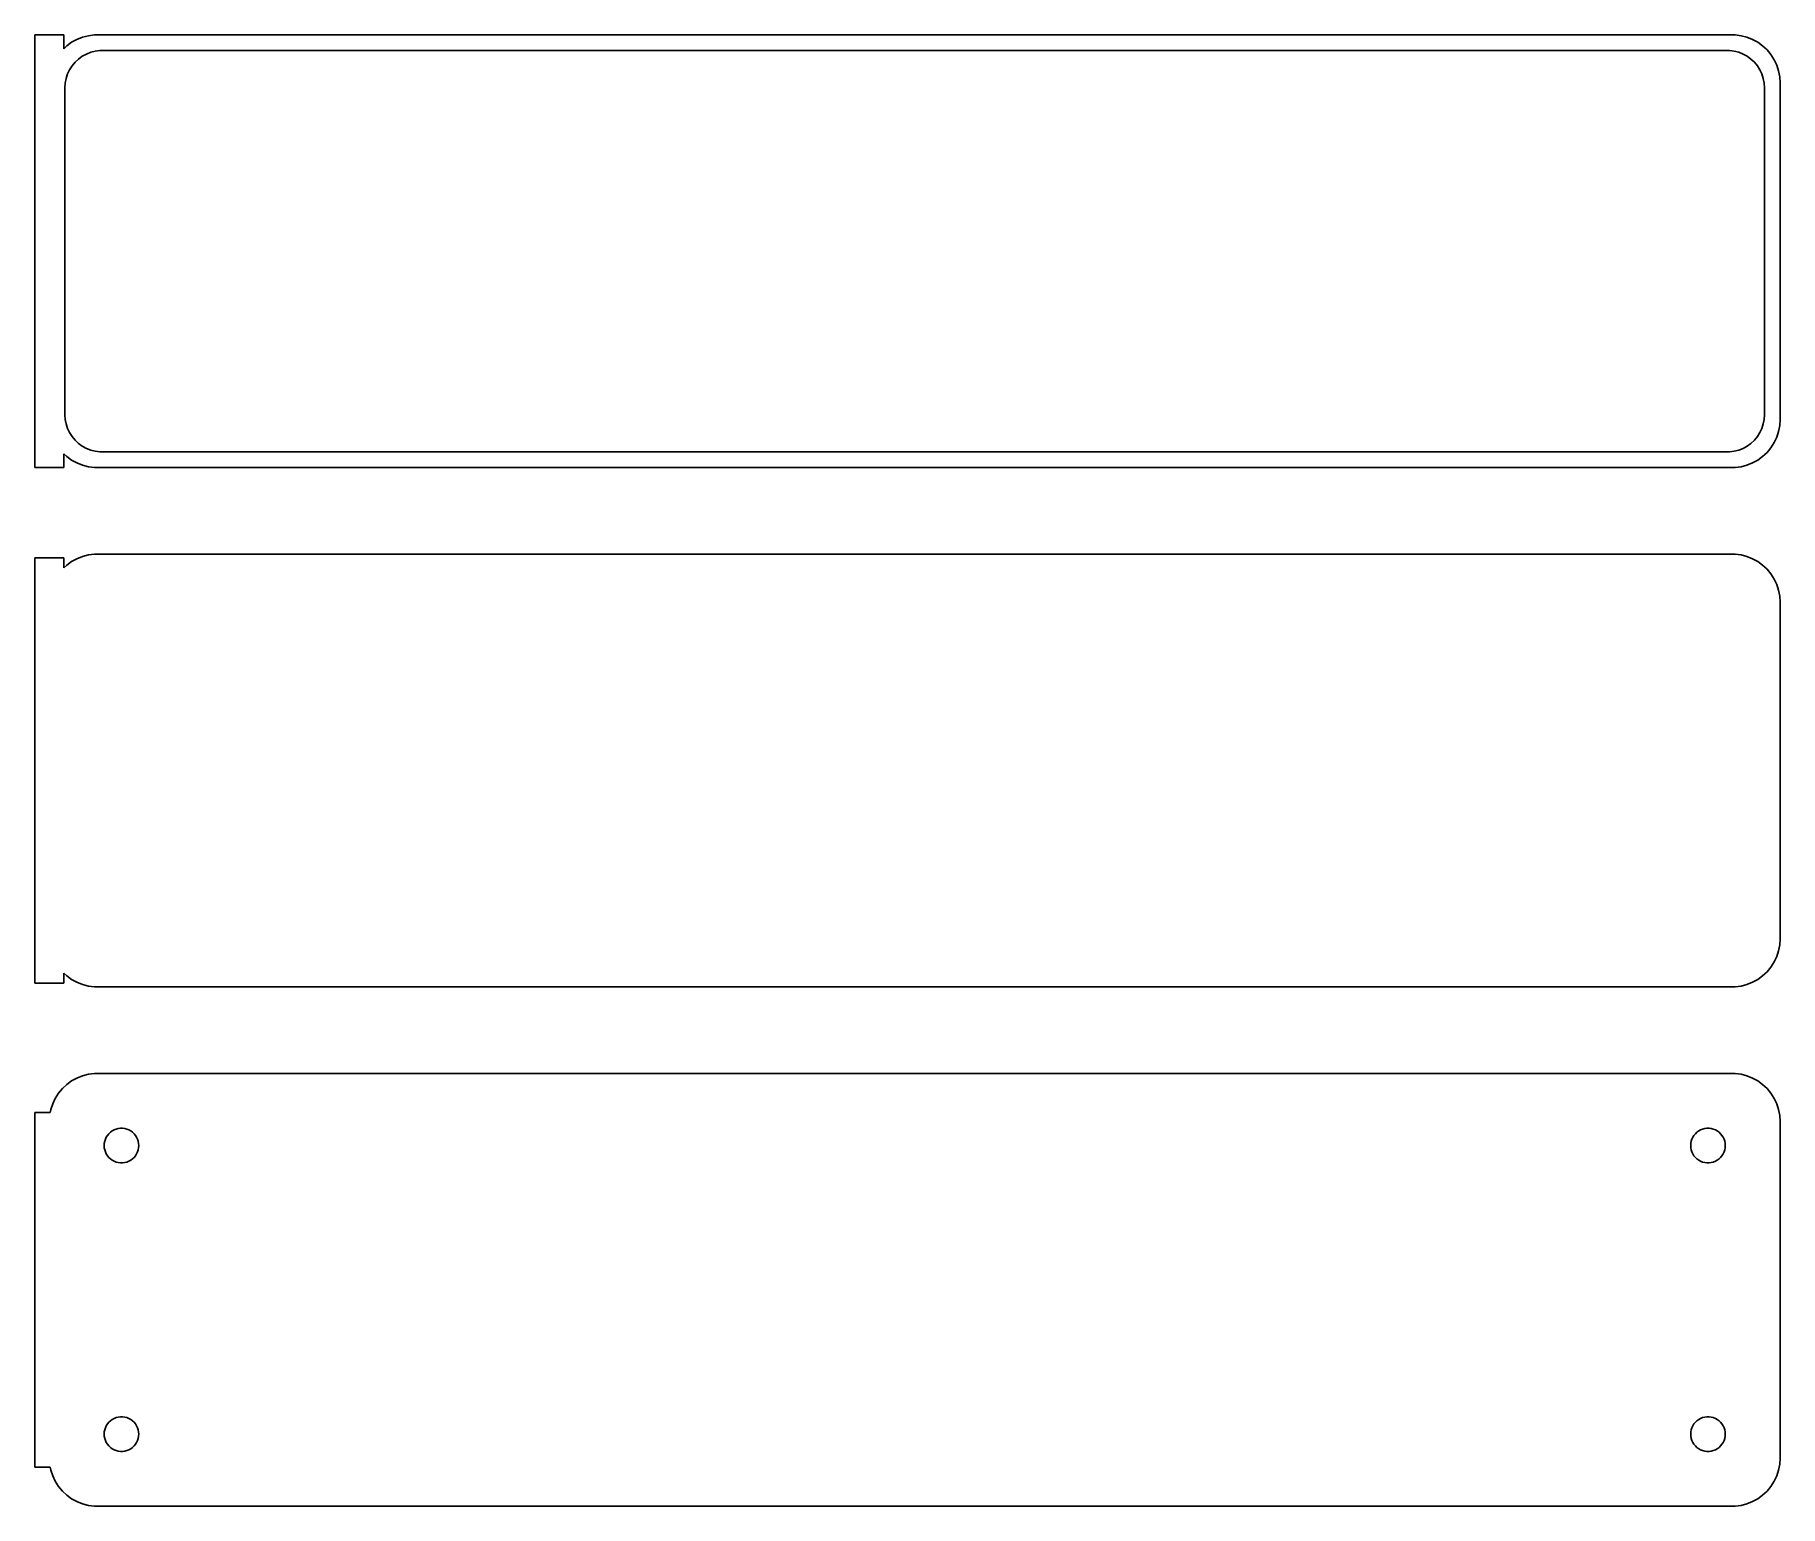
# Model space of a CAD drawing. Header units: metres. Extents: x -92 to 90, y 86 to 238.
import ezdxf

# ---------------------------------------------------------------- set-up
doc = ezdxf.new("R2010")
doc.units = ezdxf.units.M

msp = doc.modelspace()

# ---------------------------------------------------------------- linework, layer by layer
for p, q in [((-88.5, 238.49), (-91.5, 238.49)), ((-91.5, 238.49), (-91.5, 193.51)), ((-88.5, 237.059), (-88.5, 238.49)), ((-87.1289, 238.024), (-87.6791, 237.722)), ((-86.5451, 238.255), (-87.1289, 238.024)), ((-85.9369, 238.411), (-86.5451, 238.255)), ((-85.3139, 238.49), (-85.9369, 238.411)), ((85.3139, 238.49), (-85.3139, 238.49)), ((85.9369, 238.411), (85.3139, 238.49)), ((86.5451, 238.255), (85.9369, 238.411)), ((87.1289, 238.024), (86.5451, 238.255)), ((87.6791, 237.722), (87.1289, 238.024)), ((-88.1871, 237.353), (-88.5, 237.059)), ((-87.6791, 237.722), (-88.1871, 237.353)), ((-87.323, 235.651), (-86.9685, 235.984)), ((-86.9685, 235.984), (-86.5751, 236.27)), ((-86.5751, 236.27), (-86.1489, 236.504)), ((-86.1489, 236.504), (-85.6967, 236.683)), ((-85.6967, 236.683), (-85.2256, 236.804)), ((-85.2256, 236.804), (-84.7432, 236.865)), ((-84.7432, 236.865), (84.7432, 236.865)), ((84.7432, 236.865), (85.2256, 236.804)), ((85.2256, 236.804), (85.6967, 236.683)), ((85.6967, 236.683), (86.1489, 236.504)), ((86.1489, 236.504), (86.5751, 236.27)), ((86.5751, 236.27), (86.9685, 235.984)), ((86.9685, 235.984), (87.323, 235.651)), ((88.1871, 237.353), (87.6791, 237.722)), ((88.6448, 236.923), (88.1871, 237.353)), ((89.0451, 236.439), (88.6448, 236.923)), ((89.3815, 235.909), (89.0451, 236.439)), ((-88.251, 233.963), (-88.1007, 234.426)), ((-88.1007, 234.426), (-87.8936, 234.866)), ((-87.8936, 234.866), (-87.633, 235.276)), ((-87.633, 235.276), (-87.323, 235.651)), ((87.323, 235.651), (87.633, 235.276)), ((87.633, 235.276), (87.8936, 234.866)), ((87.8936, 234.866), (88.1007, 234.426)), ((88.1007, 234.426), (88.251, 233.963)), ((89.6489, 235.341), (89.3815, 235.909)), ((89.8429, 234.743), (89.6489, 235.341)), ((89.9606, 234.127), (89.8429, 234.743)), ((-88.3726, 233), (-88.3421, 233.485)), ((-88.3726, 199), (-88.3726, 233)), ((-88.3421, 233.485), (-88.251, 233.963)), ((88.251, 233.963), (88.3421, 233.485)), ((88.3421, 233.485), (88.3726, 233)), ((88.3726, 233), (88.3726, 199)), ((90, 233.5), (89.9606, 234.127)), ((90, 198.5), (90, 233.5)), ((-88.3421, 198.515), (-88.3726, 199)), ((-88.251, 198.037), (-88.3421, 198.515)), ((-88.1007, 197.574), (-88.251, 198.037)), ((88.251, 198.037), (88.1007, 197.574)), ((88.3421, 198.515), (88.251, 198.037)), ((88.3726, 199), (88.3421, 198.515)), ((89.8429, 197.257), (89.9606, 197.873)), ((89.9606, 197.873), (90, 198.5)), ((-87.8936, 197.134), (-88.1007, 197.574)), ((-87.633, 196.724), (-87.8936, 197.134)), ((-87.323, 196.349), (-87.633, 196.724)), ((-86.9685, 196.016), (-87.323, 196.349)), ((87.323, 196.349), (86.9685, 196.016)), ((87.633, 196.724), (87.323, 196.349)), ((87.8936, 197.134), (87.633, 196.724)), ((88.1007, 197.574), (87.8936, 197.134)), ((89.0451, 195.561), (89.3815, 196.091)), ((89.3815, 196.091), (89.6489, 196.659)), ((89.6489, 196.659), (89.8429, 197.257)), ((-88.5, 194.941), (-88.1871, 194.647)), ((-88.5, 193.51), (-88.5, 194.941)), ((-88.1871, 194.647), (-87.6791, 194.278)), ((-87.6791, 194.278), (-87.1289, 193.976)), ((-86.5751, 195.73), (-86.9685, 196.016)), ((-86.1489, 195.496), (-86.5751, 195.73)), ((-85.6967, 195.317), (-86.1489, 195.496)), ((-85.2256, 195.196), (-85.6967, 195.317)), ((-84.7432, 195.135), (-85.2256, 195.196)), ((84.7432, 195.135), (-84.7432, 195.135)), ((85.2256, 195.196), (84.7432, 195.135)), ((85.6967, 195.317), (85.2256, 195.196)), ((86.1489, 195.496), (85.6967, 195.317)), ((86.5751, 195.73), (86.1489, 195.496)), ((86.9685, 196.016), (86.5751, 195.73)), ((87.1289, 193.976), (87.6791, 194.278)), ((87.6791, 194.278), (88.1871, 194.647)), ((88.1871, 194.647), (88.6448, 195.077)), ((88.6448, 195.077), (89.0451, 195.561)), ((-91.5, 193.51), (-88.5, 193.51)), ((-87.1289, 193.976), (-86.5451, 193.745)), ((-86.5451, 193.745), (-85.9369, 193.589)), ((-85.9369, 193.589), (-85.3139, 193.51)), ((-85.3139, 193.51), (85.3139, 193.51)), ((85.3139, 193.51), (85.9369, 193.589)), ((85.9369, 193.589), (86.5451, 193.745)), ((86.5451, 193.745), (87.1289, 193.976)), ((-88.5, 184.115), (-91.5, 184.115)), ((-91.5, 184.115), (-91.5, 139.885)), ((-88.5, 183.059), (-88.5, 184.115)), ((-88.1871, 183.353), (-88.5, 183.059)), ((-87.6791, 183.722), (-88.1871, 183.353)), ((-87.1289, 184.024), (-87.6791, 183.722)), ((-86.5451, 184.255), (-87.1289, 184.024)), ((-85.9369, 184.411), (-86.5451, 184.255)), ((-85.3139, 184.49), (-85.9369, 184.411)), ((85.3139, 184.49), (-85.3139, 184.49)), ((85.9369, 184.411), (85.3139, 184.49)), ((86.5451, 184.255), (85.9369, 184.411)), ((87.1289, 184.024), (86.5451, 184.255)), ((87.6791, 183.722), (87.1289, 184.024)), ((88.1871, 183.353), (87.6791, 183.722)), ((88.6448, 182.923), (88.1871, 183.353)), ((89.0451, 182.439), (88.6448, 182.923)), ((89.3815, 181.909), (89.0451, 182.439)), ((89.6489, 181.341), (89.3815, 181.909)), ((89.8429, 180.743), (89.6489, 181.341)), ((89.9606, 180.127), (89.8429, 180.743)), ((90, 179.5), (89.9606, 180.127)), ((90, 144.5), (90, 179.5)), ((89.8429, 143.257), (89.9606, 143.873)), ((89.9606, 143.873), (90, 144.5)), ((89.0451, 141.561), (89.3815, 142.091)), ((89.3815, 142.091), (89.6489, 142.659)), ((89.6489, 142.659), (89.8429, 143.257)), ((-91.5, 139.885), (-88.5, 139.885)), ((-88.5, 139.885), (-88.5, 140.941)), ((-88.5, 140.941), (-88.1871, 140.647)), ((-88.1871, 140.647), (-87.6791, 140.278)), ((-87.6791, 140.278), (-87.1289, 139.976)), ((-87.1289, 139.976), (-86.5451, 139.745)), ((86.5451, 139.745), (87.1289, 139.976)), ((87.1289, 139.976), (87.6791, 140.278)), ((87.6791, 140.278), (88.1871, 140.647)), ((88.1871, 140.647), (88.6448, 141.077)), ((88.6448, 141.077), (89.0451, 141.561)), ((-86.5451, 139.745), (-85.9369, 139.589)), ((-85.9369, 139.589), (-85.3139, 139.51)), ((-85.3139, 139.51), (85.3139, 139.51)), ((85.3139, 139.51), (85.9369, 139.589)), ((85.9369, 139.589), (86.5451, 139.745)), ((-88.6448, 128.923), (-89.0451, 128.439)), ((-88.1871, 129.353), (-88.6448, 128.923)), ((-87.6791, 129.722), (-88.1871, 129.353)), ((-87.1289, 130.024), (-87.6791, 129.722)), ((-86.5451, 130.255), (-87.1289, 130.024)), ((-85.9369, 130.411), (-86.5451, 130.255)), ((-85.3139, 130.49), (-85.9369, 130.411)), ((85.3139, 130.49), (-85.3139, 130.49)), ((85.9369, 130.411), (85.3139, 130.49)), ((86.5451, 130.255), (85.9369, 130.411)), ((87.1289, 130.024), (86.5451, 130.255)), ((87.6791, 129.722), (87.1289, 130.024)), ((88.1871, 129.353), (87.6791, 129.722)), ((88.6448, 128.923), (88.1871, 129.353)), ((89.0451, 128.439), (88.6448, 128.923)), ((-89.6489, 127.341), (-89.8429, 126.743)), ((-89.3815, 127.909), (-89.6489, 127.341)), ((-89.0451, 128.439), (-89.3815, 127.909)), ((89.3815, 127.909), (89.0451, 128.439)), ((89.6489, 127.341), (89.3815, 127.909)), ((89.8429, 126.743), (89.6489, 127.341)), ((-89.9, 126.444), (-91.5, 126.444)), ((-91.5, 126.444), (-91.5, 89.5558)), ((-89.8429, 126.743), (-89.9, 126.444)), ((89.9606, 126.127), (89.8429, 126.743)), ((90, 125.5), (89.9606, 126.127)), ((90, 90.5), (90, 125.5)), ((-84.2858, 123.226), (-84.2434, 123.448)), ((-84.2434, 123.448), (-84.1736, 123.663)), ((-84.1736, 123.663), (-84.0773, 123.867)), ((-84.0773, 123.867), (-83.9562, 124.058)), ((-83.9562, 124.058), (-83.8121, 124.232)), ((-83.8121, 124.232), (-83.6474, 124.387)), ((-83.6474, 124.387), (-83.4645, 124.52)), ((-83.4645, 124.52), (-83.2664, 124.629)), ((-83.2664, 124.629), (-83.0562, 124.712)), ((-83.0562, 124.712), (-82.8373, 124.768)), ((-82.8373, 124.768), (-82.613, 124.796)), ((-82.613, 124.796), (-82.387, 124.796)), ((-82.387, 124.796), (-82.1627, 124.768)), ((-82.1627, 124.768), (-81.9438, 124.712)), ((-81.9438, 124.712), (-81.7336, 124.629)), ((-81.7336, 124.629), (-81.5355, 124.52)), ((-81.5355, 124.52), (-81.3526, 124.387)), ((-81.3526, 124.387), (-81.1879, 124.232)), ((-81.1879, 124.232), (-81.0438, 124.058)), ((-81.0438, 124.058), (-80.9226, 123.867)), ((-80.9226, 123.867), (-80.8264, 123.663)), ((-80.8264, 123.663), (-80.7565, 123.448)), ((-80.7565, 123.448), (-80.7142, 123.226)), ((80.7142, 123.226), (80.7565, 123.448)), ((80.7565, 123.448), (80.8264, 123.663)), ((80.8264, 123.663), (80.9226, 123.867)), ((80.9226, 123.867), (81.0438, 124.058)), ((81.0438, 124.058), (81.1879, 124.232)), ((81.1879, 124.232), (81.3526, 124.387)), ((81.3526, 124.387), (81.5355, 124.52)), ((81.5355, 124.52), (81.7336, 124.629)), ((81.7336, 124.629), (81.9438, 124.712)), ((81.9438, 124.712), (82.1627, 124.768)), ((82.1627, 124.768), (82.387, 124.796)), ((82.387, 124.796), (82.613, 124.796)), ((82.613, 124.796), (82.8373, 124.768)), ((82.8373, 124.768), (83.0562, 124.712)), ((83.0562, 124.712), (83.2664, 124.629)), ((83.2664, 124.629), (83.4645, 124.52)), ((83.4645, 124.52), (83.6474, 124.387)), ((83.6474, 124.387), (83.8121, 124.232)), ((83.8121, 124.232), (83.9562, 124.058)), ((83.9562, 124.058), (84.0773, 123.867)), ((84.0773, 123.867), (84.1736, 123.663)), ((84.1736, 123.663), (84.2434, 123.448)), ((84.2434, 123.448), (84.2858, 123.226)), ((-84.3, 123), (-84.2858, 123.226)), ((-84.2858, 122.774), (-84.3, 123)), ((-84.2434, 122.552), (-84.2858, 122.774)), ((-84.1736, 122.337), (-84.2434, 122.552)), ((-84.0773, 122.133), (-84.1736, 122.337)), ((-83.9562, 121.942), (-84.0773, 122.133)), ((-83.8121, 121.768), (-83.9562, 121.942)), ((-83.6474, 121.613), (-83.8121, 121.768)), ((-83.4645, 121.48), (-83.6474, 121.613)), ((-81.3526, 121.613), (-81.5355, 121.48)), ((-81.1879, 121.768), (-81.3526, 121.613)), ((-81.0438, 121.942), (-81.1879, 121.768)), ((-80.9226, 122.133), (-81.0438, 121.942)), ((-80.8264, 122.337), (-80.9226, 122.133)), ((-80.7565, 122.552), (-80.8264, 122.337)), ((-80.7142, 122.774), (-80.7565, 122.552)), ((-80.7142, 123.226), (-80.7, 123)), ((-80.7, 123), (-80.7142, 122.774)), ((80.7, 123), (80.7142, 123.226)), ((80.7142, 122.774), (80.7, 123)), ((80.7565, 122.552), (80.7142, 122.774)), ((80.8264, 122.337), (80.7565, 122.552)), ((80.9226, 122.133), (80.8264, 122.337)), ((81.0438, 121.942), (80.9226, 122.133)), ((81.1879, 121.768), (81.0438, 121.942)), ((81.3526, 121.613), (81.1879, 121.768)), ((81.5355, 121.48), (81.3526, 121.613)), ((83.6474, 121.613), (83.4645, 121.48)), ((83.8121, 121.768), (83.6474, 121.613)), ((83.9562, 121.942), (83.8121, 121.768)), ((84.0773, 122.133), (83.9562, 121.942)), ((84.1736, 122.337), (84.0773, 122.133)), ((84.2434, 122.552), (84.1736, 122.337)), ((84.2858, 122.774), (84.2434, 122.552)), ((84.2858, 123.226), (84.3, 123)), ((84.3, 123), (84.2858, 122.774)), ((-83.2664, 121.371), (-83.4645, 121.48)), ((-83.0562, 121.288), (-83.2664, 121.371)), ((-82.8373, 121.232), (-83.0562, 121.288)), ((-82.613, 121.204), (-82.8373, 121.232)), ((-82.387, 121.204), (-82.613, 121.204)), ((-82.1627, 121.232), (-82.387, 121.204)), ((-81.9438, 121.288), (-82.1627, 121.232)), ((-81.7336, 121.371), (-81.9438, 121.288)), ((-81.5355, 121.48), (-81.7336, 121.371)), ((81.7336, 121.371), (81.5355, 121.48)), ((81.9438, 121.288), (81.7336, 121.371)), ((82.1627, 121.232), (81.9438, 121.288)), ((82.387, 121.204), (82.1627, 121.232)), ((82.613, 121.204), (82.387, 121.204)), ((82.8373, 121.232), (82.613, 121.204)), ((83.0562, 121.288), (82.8373, 121.232)), ((83.2664, 121.371), (83.0562, 121.288)), ((83.4645, 121.48), (83.2664, 121.371)), ((-83.8121, 94.2322), (-83.6474, 94.3869)), ((-83.6474, 94.3869), (-83.4645, 94.5198)), ((-83.4645, 94.5198), (-83.2664, 94.6287)), ((-83.2664, 94.6287), (-83.0562, 94.7119)), ((-83.0562, 94.7119), (-82.8373, 94.7681)), ((-82.8373, 94.7681), (-82.613, 94.7964)), ((-82.613, 94.7964), (-82.387, 94.7964)), ((-82.387, 94.7964), (-82.1627, 94.7681)), ((-82.1627, 94.7681), (-81.9438, 94.7119)), ((-81.9438, 94.7119), (-81.7336, 94.6287)), ((-81.7336, 94.6287), (-81.5355, 94.5198)), ((-81.5355, 94.5198), (-81.3526, 94.3869)), ((-81.3526, 94.3869), (-81.1879, 94.2322)), ((81.1879, 94.2322), (81.3526, 94.3869)), ((81.3526, 94.3869), (81.5355, 94.5198)), ((81.5355, 94.5198), (81.7336, 94.6287)), ((81.7336, 94.6287), (81.9438, 94.7119)), ((81.9438, 94.7119), (82.1627, 94.7681)), ((82.1627, 94.7681), (82.387, 94.7964)), ((82.387, 94.7964), (82.613, 94.7964)), ((82.613, 94.7964), (82.8373, 94.7681)), ((82.8373, 94.7681), (83.0562, 94.7119)), ((83.0562, 94.7119), (83.2664, 94.6287)), ((83.2664, 94.6287), (83.4645, 94.5198)), ((83.4645, 94.5198), (83.6474, 94.3869)), ((83.6474, 94.3869), (83.8121, 94.2322)), ((-84.3, 93), (-84.2858, 93.2256)), ((-84.2858, 92.7744), (-84.3, 93)), ((-84.2858, 93.2256), (-84.2434, 93.4476)), ((-84.2434, 92.5524), (-84.2858, 92.7744)), ((-84.2434, 93.4476), (-84.1736, 93.6626)), ((-84.1736, 93.6626), (-84.0773, 93.8672)), ((-84.0773, 93.8672), (-83.9562, 94.058)), ((-83.9562, 94.058), (-83.8121, 94.2322)), ((-81.1879, 94.2322), (-81.0438, 94.058)), ((-81.0438, 94.058), (-80.9226, 93.8672)), ((-80.9226, 93.8672), (-80.8264, 93.6626)), ((-80.8264, 93.6626), (-80.7565, 93.4476)), ((-80.7565, 93.4476), (-80.7142, 93.2256)), ((-80.7142, 92.7744), (-80.7565, 92.5524)), ((-80.7142, 93.2256), (-80.7, 93)), ((-80.7, 93), (-80.7142, 92.7744)), ((80.7, 93), (80.7142, 93.2256)), ((80.7142, 92.7744), (80.7, 93)), ((80.7142, 93.2256), (80.7565, 93.4476)), ((80.7565, 92.5524), (80.7142, 92.7744)), ((80.7565, 93.4476), (80.8264, 93.6626)), ((80.8264, 93.6626), (80.9226, 93.8672)), ((80.9226, 93.8672), (81.0438, 94.058)), ((81.0438, 94.058), (81.1879, 94.2322)), ((83.8121, 94.2322), (83.9562, 94.058)), ((83.9562, 94.058), (84.0773, 93.8672)), ((84.0773, 93.8672), (84.1736, 93.6626)), ((84.1736, 93.6626), (84.2434, 93.4476)), ((84.2434, 93.4476), (84.2858, 93.2256)), ((84.2858, 92.7744), (84.2434, 92.5524)), ((84.2858, 93.2256), (84.3, 93)), ((84.3, 93), (84.2858, 92.7744)), ((-84.1736, 92.3374), (-84.2434, 92.5524)), ((-84.0773, 92.1329), (-84.1736, 92.3374)), ((-83.9562, 91.942), (-84.0773, 92.1329)), ((-83.8121, 91.7678), (-83.9562, 91.942)), ((-83.6474, 91.6131), (-83.8121, 91.7678)), ((-83.4645, 91.4802), (-83.6474, 91.6131)), ((-83.2664, 91.3713), (-83.4645, 91.4802)), ((-83.0562, 91.2881), (-83.2664, 91.3713)), ((-82.8373, 91.2319), (-83.0562, 91.2881)), ((-82.613, 91.2036), (-82.8373, 91.2319)), ((-82.387, 91.2036), (-82.613, 91.2036)), ((-82.1627, 91.2319), (-82.387, 91.2036)), ((-81.9438, 91.2881), (-82.1627, 91.2319)), ((-81.7336, 91.3713), (-81.9438, 91.2881)), ((-81.5355, 91.4802), (-81.7336, 91.3713)), ((-81.3526, 91.6131), (-81.5355, 91.4802)), ((-81.1879, 91.7678), (-81.3526, 91.6131)), ((-81.0438, 91.942), (-81.1879, 91.7678)), ((-80.9226, 92.1329), (-81.0438, 91.942)), ((-80.8264, 92.3374), (-80.9226, 92.1329)), ((-80.7565, 92.5524), (-80.8264, 92.3374)), ((80.8264, 92.3374), (80.7565, 92.5524)), ((80.9226, 92.1329), (80.8264, 92.3374)), ((81.0438, 91.942), (80.9226, 92.1329)), ((81.1879, 91.7678), (81.0438, 91.942)), ((81.3526, 91.6131), (81.1879, 91.7678)), ((81.5355, 91.4802), (81.3526, 91.6131)), ((81.7336, 91.3713), (81.5355, 91.4802)), ((81.9438, 91.2881), (81.7336, 91.3713)), ((82.1627, 91.2319), (81.9438, 91.2881)), ((82.387, 91.2036), (82.1627, 91.2319)), ((82.613, 91.2036), (82.387, 91.2036)), ((82.8373, 91.2319), (82.613, 91.2036)), ((83.0562, 91.2881), (82.8373, 91.2319)), ((83.2664, 91.3713), (83.0562, 91.2881)), ((83.4645, 91.4802), (83.2664, 91.3713)), ((83.6474, 91.6131), (83.4645, 91.4802)), ((83.8121, 91.7678), (83.6474, 91.6131)), ((83.9562, 91.942), (83.8121, 91.7678)), ((84.0773, 92.1329), (83.9562, 91.942)), ((84.1736, 92.3374), (84.0773, 92.1329)), ((84.2434, 92.5524), (84.1736, 92.3374)), ((-91.5, 89.5558), (-89.9, 89.5558)), ((-89.9, 89.5558), (-89.8429, 89.2566)), ((-89.8429, 89.2566), (-89.6489, 88.6594)), ((89.6489, 88.6594), (89.8429, 89.2566)), ((89.8429, 89.2566), (89.9606, 89.8733)), ((89.9606, 89.8733), (90, 90.5)), ((-89.6489, 88.6594), (-89.3815, 88.0912)), ((-89.3815, 88.0912), (-89.0451, 87.5611)), ((-89.0451, 87.5611), (-88.6448, 87.0773)), ((88.6448, 87.0773), (89.0451, 87.5611)), ((89.0451, 87.5611), (89.3815, 88.0912)), ((89.3815, 88.0912), (89.6489, 88.6594)), ((-88.6448, 87.0773), (-88.1871, 86.6474)), ((-88.1871, 86.6474), (-87.6791, 86.2784)), ((-87.6791, 86.2784), (-87.1289, 85.9759)), ((-87.1289, 85.9759), (-86.5451, 85.7447)), ((-86.5451, 85.7447), (-85.9369, 85.5886)), ((-85.9369, 85.5886), (-85.3139, 85.5099)), ((-85.3139, 85.5099), (85.3139, 85.5099)), ((85.3139, 85.5099), (85.9369, 85.5886)), ((85.9369, 85.5886), (86.5451, 85.7447)), ((86.5451, 85.7447), (87.1289, 85.9759)), ((87.1289, 85.9759), (87.6791, 86.2784)), ((87.6791, 86.2784), (88.1871, 86.6474)), ((88.1871, 86.6474), (88.6448, 87.0773))]:
    msp.add_line(p, q)

doc.saveas('drawing.dxf')
